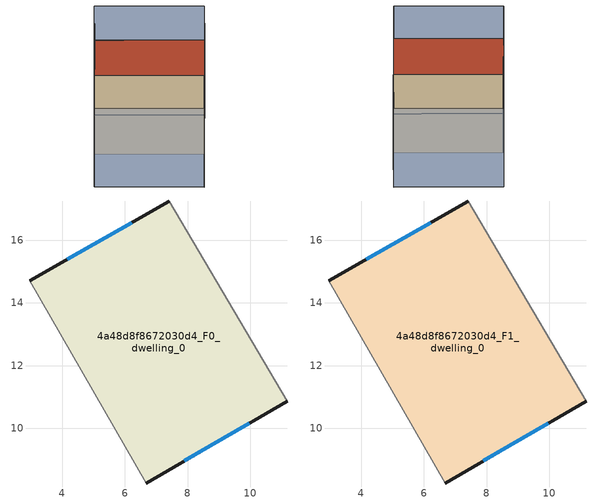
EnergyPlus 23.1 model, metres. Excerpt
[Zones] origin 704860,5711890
4a48d8f8672030d4_F0_dwelling_0
 floor ground (EU_floor_Construction): 7.42,17.25 11.17,10.87 6.68,8.26 2.97,14.7 z0
 wall outside (EU_wall_Construction): 7.42,17.25 2.97,14.7 / 6.68,8.26 11.17,10.87 z0:3
 wall adiabatic (EU_wall_Construction): 11.17,10.87 7.42,17.25 / 2.97,14.7 6.68,8.26 z0:3
 window (EU_Window_Construction): 6.22,16.56 4.17,15.39 / 7.89,8.97 9.96,10.17 z0.81:2.19
4a48d8f8672030d4_F1_dwelling_0
 floor to 4a48d8f8672030d4_F0_dwelling_0 (EU_floor_Construction): 7.42,17.25 11.17,10.87 6.68,8.26 2.97,14.7 z3
 wall outside (EU_wall_Construction): 7.42,17.25 2.97,14.7 / 6.68,8.26 11.17,10.87 z3:6
 wall adiabatic (EU_wall_Construction): 11.17,10.87 7.42,17.25 / 2.97,14.7 6.68,8.26 z3:6
 window (EU_Window_Construction): 6.22,16.56 4.17,15.39 / 7.89,8.97 9.96,10.17 z3.81:5.19
 roof outside (EU_roof_Construction): 11.17,10.87 7.42,17.25 2.97,14.7 6.68,8.26 z6
shading: -1.12,12.32 2.6,5.89 / 11.19,10.84 7.42,17.24 / 7.42,17.24 11.64,19.73 / 11.64,19.73 15.41,13.32 / 15.41,13.32 11.19,10.84 / 2.6,5.89 -1.13,12.34 / -1.13,12.34 2.97,14.7 / 2.97,14.7 6.69,8.26 / 6.69,8.26 2.6,5.89 z0:6
[Building]
EU S2 Campaign: North Axis=0; Terrain=City; Solar Distribution=FullExterior
[Site:Location]
London: Latitude=51.5; Longitude=-0.5; Time Zone=0; Elevation=25
[SizingPeriod:WeatherFileDays]
AnnualSizingPeriod: Begin Month=1; Begin Day of Month=1; End Month=12; End Day of Month=31; Day of Week for Start Day=Monday; Use Weather File Daylight Saving Period=No; Use Weather File Rain and Snow Indicators=No
[MATERIAL]
EU_InternalMass_Material: Roughness=MediumRough; Thickness=0.1; Conductivity=1; Density=1800; Specific Heat=900; Thermal Absorptance=0.9; Solar Absorptance=0.7; Visible Absorptance=0.7
[MATERIAL:NOMASS] Roughness=MediumRough; Thermal Absorptance=0.9; Solar Absorptance=0.7; Visible Absorptance=0.7
Name | Thermal Resistance
EU_wall_NoMass | 0.555556
EU_roof_NoMass | 0.510204
EU_floor_NoMass | 1.68919
[WINDOWMATERIAL:SIMPLEGLAZINGSYSTEM]
EU_Window_SimpleGlazing: UFactor=3.96; Solar Heat Gain Coefficient=0.85; Visible Transmittance=0.85
[CONSTRUCTION]
EU_wall_Construction: EU_wall_NoMass
EU_roof_Construction: EU_roof_NoMass
EU_floor_Construction: EU_floor_NoMass
EU_Window_Construction: EU_Window_SimpleGlazing
EU_InternalMass_Construction: EU_InternalMass_Material
[ZONE] Type=1; Multiplier=1; Ceiling Height=autocalculate; Floor Area=autocalculate; Part of Total Floor Area=Yes
Name | Volume
4a48d8f8672030d4_F0_dwelling_0 | 114.717
4a48d8f8672030d4_F1_dwelling_0 | 114.718
[INTERNALMASS] Construction=EU_InternalMass_Construction; Surface Area=38.2393
Name | Zone or ZoneList
4a48d8f8672030d4_F0_dwelling_0_EU_InternalMass | 4a48d8f8672030d4_F0_dwelling_0
4a48d8f8672030d4_F1_dwelling_0_EU_InternalMass | 4a48d8f8672030d4_F1_dwelling_0
[OTHEREQUIPMENT] Fuel Type=Electricity; Design Level Calculation Method=Watts/Area; Power per Zone Floor Area=1; Fraction Latent=0; Fraction Radiant=0; Fraction Lost=0; Carbon Dioxide Generation Rate=0; EndUse Subcategory=EU_Step8_InternalGains
Name | Zone or ZoneList or Space or SpaceList | Schedule
EU_Step8_InternalGain_4a48d8f8672030d4_F0_dwelling_0_f000 | 4a48d8f8672030d4_F0_dwelling_0 | EU_Step8_GainSchedule_4a48d8f8672030d4_F0_dwelling_0_f000
EU_Step8_InternalGain_4a48d8f8672030d4_F1_dwelling_0_f000 | 4a48d8f8672030d4_F1_dwelling_0 | EU_Step8_GainSchedule_4a48d8f8672030d4_F1_dwelling_0_f000
[ZONEVENTILATION:DESIGNFLOWRATE] Schedule=EU_AlwaysOn; Design Flow Rate Calculation Method=AirChanges/Hour; Air Changes per Hour=0.48; Ventilation Type=Natural; Fan Pressure Rise=0; Fan Total Efficiency=1; Constant Term Coefficient=1; Temperature Term Coefficient=0; Velocity Term Coefficient=0; Velocity Squared Term Coefficient=0; Minimum Indoor Temperature=-100; Maximum Indoor Temperature=100; Delta Temperature=-100; Minimum Outdoor Temperature=-100; Maximum Outdoor Temperature=100; Maximum Wind Speed=40
Name | Zone or ZoneList or Space or SpaceList
EU_ConstantAir_4a48d8f8672030d4_F0_dwelling_0 | 4a48d8f8672030d4_F0_dwelling_0
EU_ConstantAir_4a48d8f8672030d4_F1_dwelling_0 | 4a48d8f8672030d4_F1_dwelling_0
[HVACTEMPLATE:THERMOSTAT] Constant Heating Setpoint=20; Constant Cooling Setpoint=50
EU_HeatOnly_4a48d8f8672030d4_F0_dwelling_0; EU_HeatOnly_4a48d8f8672030d4_F1_dwelling_0
[HVACTEMPLATE:ZONE:IDEALLOADSAIRSYSTEM] System Availability Schedule=EU_AlwaysOn; Maximum Heating Supply Air Temperature=50; Minimum Cooling Supply Air Temperature=13; Maximum Heating Supply Air Humidity Ratio=0.0156; Minimum Cooling Supply Air Humidity Ratio=0.0077; Heating Limit=NoLimit; Cooling Limit=NoLimit; Heating Availability Schedule=EU_AlwaysOn; Cooling Availability Schedule=EU_CoolingOff; Dehumidification Control Type=ConstantSensibleHeatRatio; Cooling Sensible Heat Ratio=0.7; Dehumidification Setpoint=60; Humidification Control Type=None; Humidification Setpoint=30; Outdoor Air Method=None; Outdoor Air Flow Rate per Person=0.00944; Outdoor Air Flow Rate per Zone Floor Area=0; Outdoor Air Flow Rate per Zone=0; Demand Controlled Ventilation Type=None; Outdoor Air Economizer Type=NoEconomizer; Heat Recovery Type=None; Sensible Heat Recovery Effectiveness=0.7; Latent Heat Recovery Effectiveness=0.65
Name | Template Thermostat
4a48d8f8672030d4_F0_dwelling_0 | EU_HeatOnly_4a48d8f8672030d4_F0_dwelling_0
4a48d8f8672030d4_F1_dwelling_0 | EU_HeatOnly_4a48d8f8672030d4_F1_dwelling_0
[SIZING:ZONE] Zone Cooling Design Supply Air Temperature Input Method=SupplyAirTemperature; Zone Cooling Design Supply Air Temperature=13; Zone Heating Design Supply Air Temperature Input Method=SupplyAirTemperature; Zone Heating Design Supply Air Temperature=50; Zone Cooling Design Supply Air Humidity Ratio=0.008; Zone Heating Design Supply Air Humidity Ratio=0.008; Cooling Design Air Flow Method=DesignDay; Cooling Design Air Flow Rate=0; Cooling Minimum Air Flow per Zone Floor Area=0.000762; Cooling Minimum Air Flow=0; Cooling Minimum Air Flow Fraction=0.2; Heating Design Air Flow Method=DesignDay; Heating Design Air Flow Rate=0; Heating Maximum Air Flow per Zone Floor Area=0.002032; Heating Maximum Air Flow=0.141576; Heating Maximum Air Flow Fraction=0.3; Account for Dedicated Outdoor Air System=No; Dedicated Outdoor Air System Control Strategy=NeutralSupplyAir; Dedicated Outdoor Air Low Setpoint Temperature for Design=autosize; Dedicated Outdoor Air High Setpoint Temperature for Design=autosize; Zone Load Sizing Method=Sensible Load Only No Latent Load; Zone Latent Cooling Design Supply Air Humidity Ratio Input Method=HumidityRatioDifference; Zone Cooling Design Supply Air Humidity Ratio Difference=0.005; Zone Latent Heating Design Supply Air Humidity Ratio Input Method=HumidityRatioDifference; Zone Humidification Design Supply Air Humidity Ratio Difference=0.005
4a48d8f8672030d4_F0_dwelling_0; 4a48d8f8672030d4_F1_dwelling_0
[SCHEDULE:CONSTANT]
Name | Hourly Value
EU_AlwaysOn | 1
EU_CoolingOff | 0
[SCHEDULE:FILE] Column Number=1; Rows to Skip at Top=0; Number of Hours of Data=8760; Column Separator=Comma; Interpolate to Timestep=No; Minutes per Item=60; Adjust Schedule for Daylight Savings=Yes
Name | File
EU_Step8_GainSchedule_4a48d8f8672030d4_F0_dwelling_0_f000 | ../../schedules/4a48d8f8672030d4/4a48d8f8672030d4_F0_dwelling_0_f000_gain.csv
EU_Step8_GainSchedule_4a48d8f8672030d4_F1_dwelling_0_f000 | ../../schedules/4a48d8f8672030d4/4a48d8f8672030d4_F1_dwelling_0_f000_gain.csv
